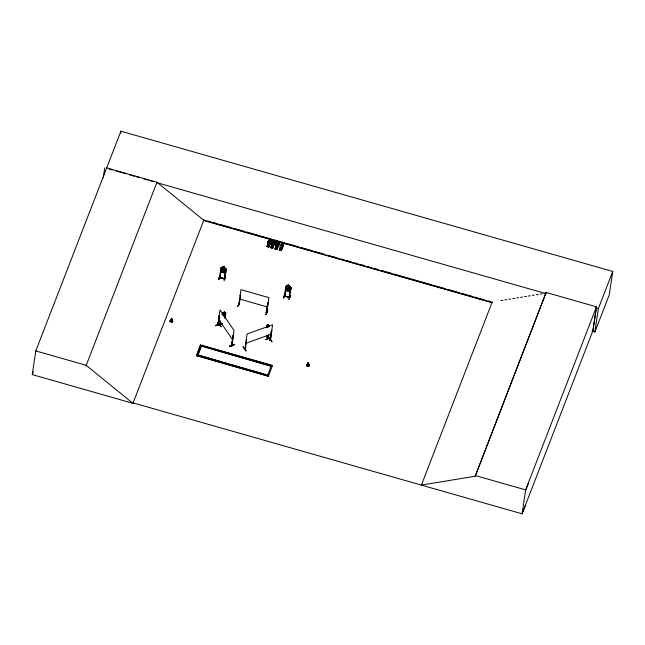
<?xml version="1.0" encoding="UTF-8"?>
<svg xmlns="http://www.w3.org/2000/svg" width="645" height="645" viewBox="0 0 645 645"><rect width="100%" height="100%" fill="white"/><g stroke="black" fill="none" stroke-linecap="round" stroke-linejoin="round"><path stroke-width="0.97" d="M268.151 338.673L268.667 334.9M267.973 337.956L268.183 338.351L267.998 337.98M267.586 245.818L267.82 242.681A1.217 0.782 21.2 0 1 268.247 241.52L268.223 241.577A1.217 0.782 21.2 0 0 267.796 242.738L267.82 242.681M271.376 246.898L271.585 243.818A1.217 0.782 21.2 0 1 272.005 242.657L272.029 242.601M271.392 246.842L271.601 243.762M171.425 321.645L171.683 318.557L170.393 320.887L170.933 321.541L172.231 321.283L171.844 318.678L172.328 320.912M308.044 365.925L308.229 362.853L307.012 365.167L307.552 365.82L308.85 365.562L308.471 362.958L308.947 365.183M133.015 403.343L32.25 374.608L35.789 350.928L120.905 131.185L612.75 271.448L609.251 294.878L594.884 331.998L591.981 331.167M103.273 177.633L104.716 167.95M106.546 168.305L106.61 167.869L156.961 182.221L203.764 220.259L492.038 302.465M120.615 133.144L120.905 131.185M525.224 505.874L522.071 513.815L133.112 402.891L132.943 403.319L86.132 365.288L35.789 350.928M169.885 321.516C170.353 315.921 176.295 324.201 169.885 321.516L172.126 322.153M272.512 365.433L268.417 376.22L196.483 355.701L200.587 344.922L272.472 365.723M197.507 355.992L201.562 345.502M200.587 344.922L196.483 355.701M218.486 279.406L220.01 275.48L218.768 279.309M221.686 267.304L226.234 269.029L224.726 279.108L219.485 277.608L221.058 267.602L222.912 267.699M219.542 277.471C220.13 276.955 220.598 277.769 219.542 277.294M221.13 267.594L220.961 271.997L225.016 273.101L225.758 272.166M218.752 279.511L220.3 275.383L218.719 279.454M221.469 268.256L220.945 268.256L221.469 268.256L220.018 277.761M222.856 267.643L223.033 266.49L224.75 266.982L224.565 268.175L225.299 268.828L224.976 270.981L223.984 271.658L222.38 271.198L221.654 270.029L221.977 267.877L222.896 267.74L223.081 266.546M215.406 325.725L220.179 323.967L215.438 325.588M224.686 266.998L224.5 268.199L226.161 269.07M225.653 269.449L226.129 269.578L225.653 269.449L224.242 279.011L220.155 277.398M225.581 276.899L224.049 280.825M224.686 279.124L226.177 269.029M219.324 315.558L218.026 325.37L219.155 315.615L219.397 315.961M217.76 325.04L218.187 325.314L219.018 319.509M220.227 320.968L219.719 324.862L222.001 323.855M219.832 324.838L220.332 321.097M220.147 324.701L220.493 321.718M222.122 314.446L222.936 313.736L223.025 312.527L224.565 311.914L224.363 313.027M222.098 314.042L222.904 313.696L223.106 312.583M221.162 326.644L218.171 322.952M223.96 315.663L224.275 313.51L222.872 314.123M223.815 316.582L224.71 315.332L225.032 313.18L224.339 313.123L224.533 311.874M224.67 317.429L225.121 313.551M224.831 318.05L225.637 313.494L225.226 313.68M224.936 318.178L225.75 312.817M234.304 344.406C232.547 347.034 224.331 347.204 234.32 344.446M231.942 345.357L231.547 344.753L231.974 345.446L233.111 335.682L231.523 345.18L231.732 344.672L231.998 345.011M232.974 336.585L231.813 345.502L234.03 330.393L220.01 309.923L217.728 324.951M237.957 306.423L239.4 302.618M240.641 295.354L240.117 295.362L240.641 295.354L239.166 304.875L238.714 304.73L240.964 289.661L268.925 297.635L266.603 312.728L268.127 303.19L267.594 303.198L268.127 303.19M238.827 304.585C239.73 304.158 238.9 304.706 238.787 304.585M239.432 302.674L237.674 306.52M244.761 349.09L245.422 348.784M245.35 348.743L244.882 349.235L244.898 348.695M245.326 349.066L246.64 339.544L246.213 339.697L246.64 339.544M246.076 351.074C241.536 344.333 242.069 345.76 246.164 350.872M267.506 245.689L268.981 246.108M268.223 241.577L268.473 240.504L269.271 240.641M267.723 246.479L267.804 245.858M269.546 240.069L271.311 240.488M268.755 246.148L269.465 243.149A1.217 0.782 21.2 0 0 269.384 241.907L269.489 240.795M271.295 246.761L272.771 247.188M272.005 242.657L272.367 241.528M271.61 246.874L271.513 247.559M273.149 241.633C277.648 243.254 272.037 240.077 273.174 242.988A1.217 0.782 21.2 0 1 273.23 244.286L272.537 247.228M273.335 241.149L275.092 241.569M273.464 240.48L275.488 241.053L272.69 248.148L270.715 247.591L271.327 247.761L274.077 240.658L273.045 242.335L273.625 240.343L272.867 242.351L274.617 242.851L272.883 242.27M275.512 247.97L276.995 248.389M276.229 243.858L276.253 243.802A1.217 0.782 21.2 0 0 275.826 244.963L275.6 248.099L275.802 245.019A1.217 0.782 21.2 0 1 276.229 243.858L276.721 242.705M267.651 303.061L266.143 312.559L266.78 312.583M275.834 248.075L275.729 248.76M267.78 310.737L266.062 314.438M266.248 312.607L266.175 312.309M276.27 248.914L276.342 248.293M277.092 243.552L278.842 244.052L277.092 243.552L277.85 241.553L278.293 241.859L275.544 248.97L275.084 248.736L275.149 248.325L276.899 248.825L276.947 249.365L279.712 242.254L279.1 242.093L276.729 249.301M277.374 242.834C281.889 244.294 276.253 241.343 277.398 244.189A1.217 0.782 21.2 0 1 277.455 245.487L277.479 245.439A1.217 0.782 21.2 0 0 277.414 244.141M277.56 242.351L279.317 242.77M266.054 314.583L267.788 310.761M266.796 327.225L267.224 324.782L266.812 327.338M267.014 327.692L267.264 325.411M267.24 327.652L267.562 325.499L268.03 325.669M270.561 337.835L265.571 339.447L270.545 337.988M279.736 249.26L279.882 249.212M281.236 243.955L280.599 245.108A1.217 0.782 21.2 0 0 280.172 246.269L279.962 249.349L281.147 249.623L281.841 246.68L281.131 249.68M280.099 250.01L280.18 249.389M268.772 326.967L268.941 325.814L268.143 324.524L268.892 325.822L268.715 326.983L267.522 324.782M268.151 335.529L267.86 338.673M281.921 243.6L283.687 244.012M268.497 334.949L267.933 338.698L266.369 335.997M281.663 246.164C282.22 244.189 283.074 240.819 281.462 244.802L283.211 245.302L281.47 244.721M281.357 249.639L281.486 249.752M269.836 340.044L271.722 330.498L270.392 340.06L269.836 340.044L270.368 339.851M271.287 330.659L269.957 340.197L270.295 339.512M270.465 340.012L272.569 324.806L247.059 334.005L244.963 349.203M269.328 337.891L272.013 341.737L269.11 337.811M267.393 375.922L271.497 365.143L202.522 345.776M268.417 376.22L196.531 355.411M284.88 293.975L283.639 297.813M289.154 297.168L284.356 296.111L285.928 286.106L286.574 285.848M286.283 286.888L285.864 286.614L286.332 286.751L284.808 296.289L285.025 295.894M284.88 296.257L286.332 286.751M286.549 285.808L287.775 286.195L287.896 284.985L289.613 285.477L289.363 286.694L290.169 287.323L289.847 289.476L288.847 290.153L287.243 289.694L286.517 288.533L286.84 286.38L287.759 286.235L287.88 285.025L289.613 285.477M290.516 287.944L290.992 288.081L290.516 287.944L289.105 297.506L289.242 296.95M290.669 295.628L288.887 299.304M289.379 286.654L291.089 287.573L289.468 297.611L289.702 297.127L289.17 296.974L289.113 297.49M291.105 287.525L290.621 290.669L289.863 291.645L285.888 290.427L285.461 289.194L285.824 290.492L289.879 291.605M306.512 365.796C311.575 369.214 308.818 359.725 306.448 365.707L308.753 366.4M421.387 485.096L475.204 476.22L546.13 292.467L596.472 306.827L592.9 330.748L522.071 513.815L525.651 489.894L596.472 306.827M475.204 476.22L546.13 292.467M592.957 330.595L596.432 307.359M594.884 331.998L598.391 308.568L612.75 271.448M219.663 324.717L221.896 323.726M220.267 324.395L219.614 324.733L222.041 323.613M220.179 324.677L220.179 324.169L219.881 324.5M220.227 324.338L221.936 323.484M277.181 244.689L277.705 244.431M276.761 248.438L277.479 245.439M308.302 362.837L307.915 364.425L307.109 364.796M170.933 321.541L171.554 318.622M307.552 365.82L308.173 362.893L307.012 365.167M267.901 246.035L268.328 245.737M267.989 246.156L268.288 245.769M272.077 246.85L271.714 247.196L271.924 246.648M276.197 248.212L276.294 248.051M280.478 249.712L280.519 249.099L280.535 249.688M266.006 314.623L267.538 310.487M32.25 374.608L33.338 371.794M86.067 365.723L156.961 182.221M132.943 403.319L203.933 219.824M223.033 266.49L224.75 266.982M220.961 271.997L224.976 273.053M224.186 278.696L224.831 278.632L220.082 277.592M197.846 355.121L201.224 346.381M267.514 246.688L266.933 246.519L267.957 243.842M267.054 246.495L268.11 243.794M267.957 244.826L267.175 246.592L267.885 244.81M269.223 241.246L270.166 239.448L268.53 244.012M269.336 241.286L269.844 239.263L269.029 241.198L269.675 239.4L271.698 239.972L268.909 247.075L271.585 239.763L268.36 246.922L271.335 239.875M267.393 246.592L268.102 244.778M269.15 242.157L269.924 239.48M268.336 246.011L268.256 246.632M269.449 243.205L269.465 243.149A1.217 0.782 21.2 0 0 269.408 241.851M266.925 246.511L268.949 247.075L268.344 246.914L271.094 239.803M271.424 239.892L268.828 246.946L267.143 246.043L267.207 246.583M270.723 247.599L271.892 244.866L270.948 247.656M271.319 247.769L272.021 245.003M271.094 247.704L271.892 245.858M273.158 242.375L273.964 240.577L273.488 240.496M271.819 247.245L272.061 246.737M272.125 247.986L275.02 240.819L275.48 241.053L272.625 248.075M272.166 248.003L275.117 240.956M272.367 248.067L274.883 240.883M275.278 248.889L276.31 245.237M277.003 243.471C275.818 240.448 280.906 242.48 279.092 242.085M275.06 248.776L276.463 245.189M275.165 248.865L277.697 241.698M277.003 244.455L278.301 241.859L277.834 241.673M277.124 244.439L278.172 241.73M276.149 247.857L275.979 248.422M276.471 249.172L279.221 242.069M276.576 249.26L279.374 242.157M282.058 242.931L284.074 243.504L281.284 250.599L281.268 250.067L279.608 249.938C279.882 250.3 278.914 250.171 280.333 247.374M281.373 244.713L282.518 243.012M279.43 250.026L280.14 248.204M279.535 250.107L280.333 248.357M279.688 250.155L280.373 248.373M280.309 249.647L280.398 249.381M280.712 249.542L280.631 250.163M280.873 250.429L283.615 243.27L284.066 243.504M283.615 243.27L281.317 250.607L283.961 243.294L280.712 250.437M283.59 297.95L285.171 293.878M283.615 298.006L284.848 293.991M290.556 286.944L286.557 285.896M289.645 297.466L284.397 296.16M289.702 297.127L284.969 296.031M288.863 299.506L290.669 295.652M421.217 485.532L492.208 302.037M525.546 490.579L528.698 482.637M170.554 321.266L171.562 318.735M307.173 365.538L308.181 363.014M170.49 320.517L171.683 318.557M307.439 364.522L308.229 362.853M224.621 317.219L225.29 315.889M224.694 317.3L225.798 312.777L224.307 313.083M218.018 325.024L217.946 324.548L218.058 325.128M170.393 320.887L171.538 318.678M218.147 322.919L221.138 326.612M277.931 244.906L277.81 244.407M282.05 246.277L282.179 245.648L281.607 245.785M268.199 338.327L266.57 335.706M268.118 338.633L266.538 335.948M276.044 248.164L276.149 248.035M288.339 287.71L287.089 286.38L287.968 288.001L286.63 289.008L288.299 288.363L289.613 289.903L288.678 288.218L289.968 287.202L288.404 287.847M224.96 273.101L225.718 272.101M269.86 242.681L269.884 242.181M273.649 243.762L273.174 243.238M277.866 244.963L277.89 244.463M284.51 295.644L285.001 295.749M284.405 295.974L289.581 297.434M270.424 339.697L269.908 339.971M280.519 249.147L280.478 249.317M269.384 242.625L269.965 242.552L269.707 242.085M273.657 243.697L273.166 243.705M266.296 312.091L266.772 312.228M266.248 312.43L266.716 312.551M222.13 314.083L225.339 312.688M222.638 315.228L225.677 313.922M220.219 323.846L215.43 325.789M233.345 336.029L232.942 335.747M231.861 345.164L231.781 345.462M271.384 330.788L271.811 330.627M229.507 346.349L234.304 344.575L229.531 346.325M275.213 240.972L272.73 248.164M272.464 248.083L272.674 247.624L270.924 247.124L270.989 247.664M274.939 248.793L276.931 249.365L279.599 242.052L276.834 249.228M279.301 250.042L281.18 250.518M245.664 343.374L271.174 334.175M277.793 244.947L277.205 244.705M281.76 245.689L282.163 245.721M170.82 320.243L171.296 320.146M501.012 300.578L502.971 300.256M504.93 299.933L506.889 299.611M508.841 299.288L510.8 298.966M512.759 298.643L514.71 298.321M516.669 297.998L518.628 297.676M520.588 297.353L522.539 297.031M524.498 296.708L526.457 296.386M528.416 296.063L530.367 295.741M532.327 295.418L534.286 295.096M536.245 294.765L538.196 294.442M540.155 294.12L542.114 293.798M544.066 293.475L546.025 293.153M269.159 337.956L271.747 341.834M274.052 240.658L273.617 240.424M272.48 241.553L273.254 241.923M219.663 277.463L224.678 278.914M276.842 242.762L277.471 243.133M281.212 244.004L281.76 244.27M171.626 318.783L171.901 321.549M266.2 312.567L266.667 312.704M109.456 169.135L112.359 169.966M116.229 171.07L121.075 172.449M123.01 172.997L125.912 173.827M129.782 174.932L134.628 176.311M136.563 176.867L139.465 177.689M143.335 178.794L148.181 180.181M150.116 180.729L153.018 181.559M156.896 182.664L545.863 293.588M595.52 307.746L598.391 308.568M207.803 220.929L210.705 221.759M212.64 222.307L217.478 223.686M219.413 224.242L231.015 227.548M232.95 228.104L244.56 231.41M246.495 231.966L258.105 235.272M260.04 235.828L271.65 239.134M273.585 239.69L285.195 242.996M287.13 243.552L298.732 246.858M300.667 247.414L312.277 250.728M314.212 251.276L317.114 252.106M319.049 252.655L323.887 254.033M327.757 255.138L330.659 255.968M332.594 256.517L337.432 257.895M341.302 259L344.204 259.83M346.139 260.378L350.969 261.757M354.839 262.862L357.741 263.692M359.676 264.24L364.514 265.619M368.384 266.724L371.286 267.554M373.221 268.102L378.059 269.481M381.929 270.586L391.604 273.343M393.539 273.899L405.149 277.205M407.076 277.761L418.686 281.067M420.621 281.623L432.231 284.929M434.166 285.485L445.776 288.791M447.711 289.347L459.321 292.653M461.256 293.209L472.858 296.515M474.793 297.071L477.695 297.893M479.63 298.45L484.468 299.828M488.338 300.933L491.24 301.755M203.739 220.453L492.256 302.731M269.094 241.19L270.836 241.77L269.086 241.27M276.85 244.116L278.592 244.697L276.842 244.197M239.569 299.038L267.522 307.004M228.435 363.965L197.846 354.935L267.691 375.164L230.354 364.514M475.3 475.534L525.651 489.894M281.672 244.116L281.889 244.592M267.957 338.383L266.401 335.755M218.607 319.291L232.635 339.77M281.865 244.318L281.768 245.439A1.217 0.782 21.2 0 1 281.825 246.737M308.455 363.022L308.85 365.562M171.828 318.743L172.231 321.283M308.399 363.062L308.52 365.828M201.313 345.978L271.158 366.199L201.313 345.978M222.839 268.127L222.517 270.279L224.121 270.731L224.444 268.578L222.839 268.127M223.323 266.861L224.299 267.538L223.323 266.861M223.323 312.664L224.226 312.277L223.323 312.664M269.376 240.472L271.11 241.053L269.376 240.472M272.125 247.091L272.021 247.769L272.125 247.091M268.143 324.524L267.973 325.677L268.199 324.508M268.264 325.016L268.651 326.185L268.264 325.016M281.752 243.995L283.486 244.576L281.752 243.995M282.97 245.858L281.212 245.439L282.97 245.858M287.702 286.622L287.38 288.775L288.984 289.234L289.307 287.081L287.702 286.622M288.186 285.356L289.162 286.033L288.186 285.356M282.397 243.028L281.373 245.705L282.397 243.028M224.774 271.368L223.436 269.868L221.759 270.513L223.106 269.505L222.227 267.885L223.484 269.344L225.105 268.699L223.815 269.715L224.774 271.368"/></g></svg>
